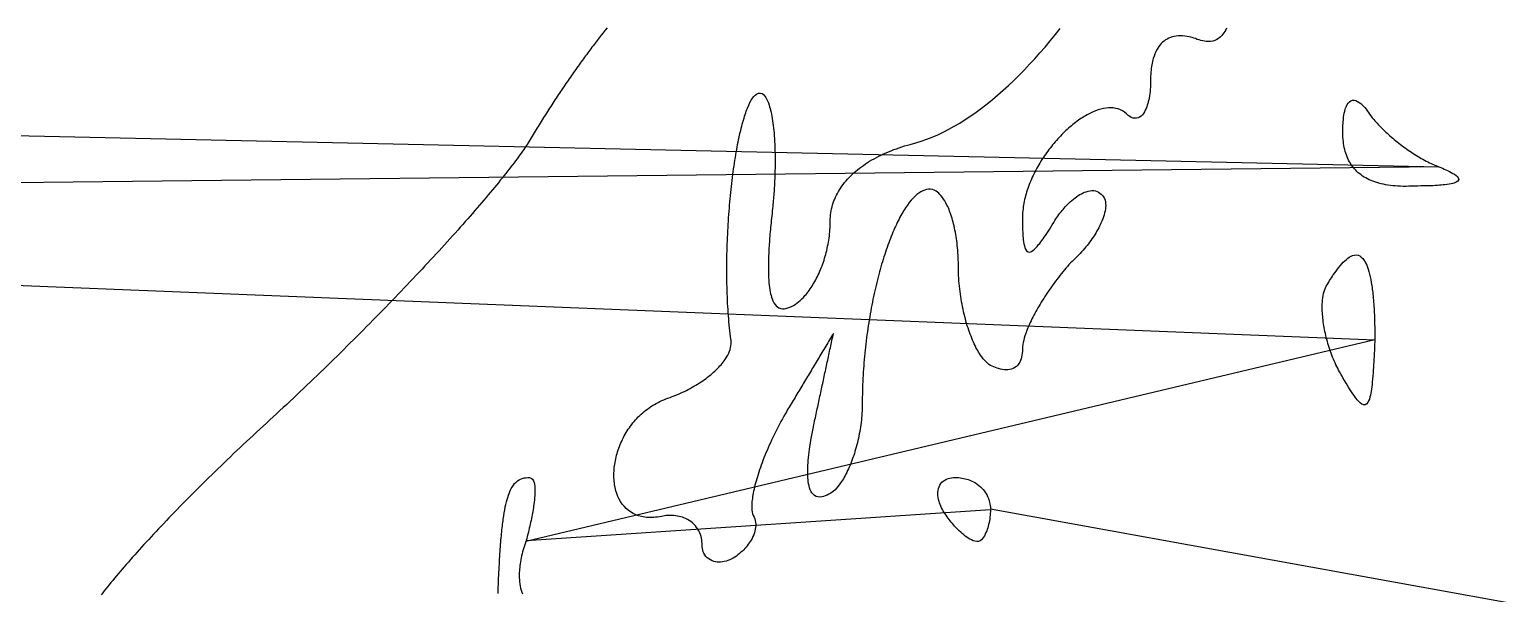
# Model space of a CAD drawing. Header units: metres. Extents: x 0 to 2740, y 0 to 1840.
# Drawn here: x 1770 to 2230.5, y 533.8 to 709.9 of the extents above; entities that cross this region are included whole.
import ezdxf

# ---------------------------------------------------------------- set-up
doc = ezdxf.new("R2010")
doc.units = ezdxf.units.M

msp = doc.modelspace()

# ---------------------------------------------------------------- linework, layer by layer
for points in [[(1950.313736, 710.352464), (1949.715072, 709.604928), (1949.107, 708.838), (1948.490048, 708.052352), (1948.178407, 707.652718), (1947.864744, 707.248656), (1947.549125, 706.84025), (1947.231616, 706.427584), (1946.912283, 706.010742), (1946.591192, 705.589808), (1946.268409, 705.164866), (1945.944, 704.736), (1945.618031, 704.303294), (1945.290568, 703.866832), (1944.961677, 703.426698), (1944.631424, 702.982976), (1944.299875, 702.53575), (1943.967096, 702.085104), (1943.633153, 701.631122), (1943.298112, 701.173888), (1942.962039, 700.713486), (1942.625, 700.25), (1942.287061, 699.783514), (1941.948288, 699.314112), (1941.608747, 698.841878), (1941.268504, 698.366896), (1940.927625, 697.88925), (1940.586176, 697.409024), (1940.244223, 696.926302), (1939.901832, 696.441168), (1939.559069, 695.953706), (1939.216, 695.464), (1938.872691, 694.972134), (1938.529208, 694.478192), (1938.185617, 693.982258), (1937.841984, 693.484416), (1937.498375, 692.98475), (1937.154856, 692.483344), (1936.811493, 691.980282), (1936.468352, 691.475648), (1936.125499, 690.969526), (1935.783, 690.462), (1935.440921, 689.953154), (1935.099328, 689.443072), (1934.758287, 688.931838), (1934.417864, 688.419536), (1934.078125, 687.90625), (1933.739136, 687.392064), (1933.400963, 686.877062), (1933.063672, 686.361328), (1932.727329, 685.844946), (1932.392, 685.328), (1932.057751, 684.810574), (1931.724648, 684.292752), (1931.392757, 683.774618), (1931.062144, 683.256256), (1930.732875, 682.73775), (1930.405016, 682.219184), (1930.078633, 681.700642), (1929.753792, 681.182208), (1929.430559, 680.663966), (1929.109, 680.146), (1928.789181, 679.628394), (1928.471168, 679.111232), (1928.155027, 678.594598), (1927.840824, 678.078576), (1927.528625, 677.56325), (1927.218496, 677.048704), (1926.910503, 676.535022), (1926.604712, 676.022288), (1926.301189, 675.510586), (1926, 675), (1925.691929, 674.512832), (1925.367832, 674.011456), (1925.027883, 673.496064), (1924.672256, 672.966848), (1924.301125, 672.424), (1923.914664, 671.867712), (1923.513047, 671.298176), (1923.096448, 670.715584), (1922.665041, 670.120128), (1922.219, 669.512), (1921.758499, 668.891392), (1921.283712, 668.258496), (1920.794813, 667.613504), (1920.291976, 666.956608), (1919.775375, 666.288), (1919.245184, 665.607872), (1918.701577, 664.916416), (1918.144728, 664.213824), (1917.574811, 663.500288), (1916.992, 662.776), (1916.396469, 662.041152), (1915.788392, 661.295936), (1915.167943, 660.540544), (1914.535296, 659.775168), (1913.890625, 659), (1913.234104, 658.215232), (1912.565907, 657.421056), (1911.886208, 656.617664), (1911.195181, 655.805248), (1910.493, 654.984), (1909.779839, 654.154112), (1909.055872, 653.315776), (1908.321273, 652.469184), (1907.576216, 651.614528), (1906.820875, 650.752), (1906.055424, 649.881792), (1905.280037, 649.004096), (1904.494888, 648.119104), (1903.700151, 647.227008), (1902.896, 646.328), (1902.082609, 645.422272), (1901.260152, 644.510016), (1900.428803, 643.591424), (1899.588736, 642.666688), (1898.740125, 641.736), (1897.883144, 640.799552), (1897.017967, 639.857536), (1896.144768, 638.910144), (1895.263721, 637.957568), (1894.375, 637), (1893.478779, 636.037632), (1892.575232, 635.070656), (1891.664533, 634.099264), (1890.746856, 633.123648), (1889.822375, 632.144), (1888.891264, 631.160512), (1887.953697, 630.173376), (1887.009848, 629.182784), (1886.059891, 628.188928), (1885.104, 627.192), (1884.142349, 626.192192), (1883.175112, 625.189696), (1882.202463, 624.184704), (1881.224576, 623.177408), (1880.241625, 622.168), (1879.253784, 621.156672), (1878.261227, 620.143616), (1877.264128, 619.129024), (1876.262661, 618.113088), (1875.257, 617.096), (1874.247319, 616.077952), (1873.233792, 615.059136), (1872.216593, 614.039744), (1871.195896, 613.019968), (1870.171875, 612), (1869.144704, 610.980032), (1868.114557, 609.960256), (1867.081608, 608.940864), (1866.046031, 607.922048), (1865.008, 606.904), (1863.967689, 605.886912), (1862.925272, 604.870976), (1861.880923, 603.856384), (1860.834816, 602.843328), (1859.787125, 601.832), (1858.738024, 600.822592), (1857.687687, 599.815296), (1856.636288, 598.810304), (1855.584001, 597.807808), (1854.531, 596.808), (1853.477459, 595.811072), (1852.423552, 594.817216), (1851.369453, 593.826624), (1850.315336, 592.839488), (1849.261375, 591.856), (1848.207744, 590.876352), (1847.154617, 589.900736), (1846.102168, 588.929344), (1845.050571, 587.962368), (1844, 587), (1842.952422, 586.040325), (1841.909776, 585.0814), (1840.872194, 584.123375), (1839.839808, 583.1664), (1838.81275, 582.210625), (1837.791152, 581.2562), (1836.775146, 580.303275), (1835.764864, 579.352), (1834.760438, 578.402525), (1833.762, 577.455), (1832.769682, 576.509575), (1831.783616, 575.5664), (1830.803934, 574.625625), (1829.830768, 573.6874), (1828.86425, 572.751875), (1827.904512, 571.8192), (1826.951686, 570.889525), (1826.005904, 569.963), (1825.067298, 569.039775), (1824.136, 568.12), (1823.212142, 567.203825), (1822.295856, 566.2914), (1821.387274, 565.382875), (1820.486528, 564.4784), (1819.59375, 563.578125), (1818.709072, 562.6822), (1817.832626, 561.790775), (1816.964544, 560.904), (1816.104958, 560.022025), (1815.254, 559.145), (1814.411802, 558.273075), (1813.578496, 557.4064), (1812.754214, 556.545125), (1811.939088, 555.6894), (1811.13325, 554.839375), (1810.336832, 553.9952), (1809.549966, 553.157025), (1808.772784, 552.325), (1808.005418, 551.499275), (1807.248, 550.68), (1806.500662, 549.867325), (1805.763536, 549.0614), (1805.036754, 548.262375), (1804.320448, 547.4704), (1803.61475, 546.685625), (1802.919792, 545.9082), (1802.235706, 545.138275), (1801.562624, 544.376), (1800.900678, 543.621525), (1800.25, 542.875), (1799.610722, 542.136575), (1798.982976, 541.4064), (1798.366894, 540.684625), (1797.762608, 539.9714), (1797.17025, 539.266875), (1796.589952, 538.5712), (1796.021846, 537.884525), (1795.466064, 537.207), (1794.922738, 536.538775), (1794.392, 535.88), (1793.873982, 535.230825), (1793.368816, 534.5914), (1792.876634, 533.961875), (1792.397568, 533.3424)], [(2143.745744, 710.316416), (2143.475136, 709.781504), (2143.191952, 709.284128), (2142.896, 708.824), (2142.587088, 708.400832), (2142.265024, 708.014336), (2141.756848, 707.502722), (2141.218, 707.072), (2140.647832, 706.721198), (2140.045696, 706.449344), (2139.410944, 706.255466), (2138.742928, 706.138592), (2138.041, 706.09775), (2137.304512, 706.131968), (2136.794, 706.196), (2136.267648, 706.292672), (2135.725264, 706.421696), (2135.166656, 706.582784), (2134.591632, 706.775648), (2134, 707), (2133.464808, 707.170416), (2132.939264, 707.321728), (2132.423416, 707.454032), (2131.917312, 707.567424), (2131.421, 707.662), (2130.694997, 707.768794), (2129.991296, 707.833792), (2129.310059, 707.857318), (2128.651448, 707.839696), (2128.015625, 707.78125), (2127.402752, 707.682304), (2126.812991, 707.543182), (2126.246504, 707.364208), (2125.703453, 707.145706), (2125.184, 706.888), (2124.688307, 706.591414), (2124.216536, 706.256272), (2123.768849, 705.882898), (2123.345408, 705.471616), (2122.946375, 705.02275), (2122.571912, 704.536624), (2122.222181, 704.013562), (2121.897344, 703.453888), (2121.597563, 702.857926), (2121.323, 702.226), (2121.073817, 701.558434), (2120.850176, 700.855552), (2120.715352, 700.367504), (2120.592, 699.864), (2120.480168, 699.345136), (2120.379904, 698.811008), (2120.291256, 698.261712), (2120.214272, 697.697344), (2120.149, 697.118), (2120.095488, 696.523776), (2120.053784, 695.914768), (2120.023936, 695.291072), (2120.005992, 694.652784), (2120, 694), (2119.996416, 693.464832), (2119.985728, 692.939456), (2119.968032, 692.424064), (2119.943424, 691.918848), (2119.893762, 691.180524), (2119.829088, 690.466176), (2119.749726, 689.776452), (2119.656, 689.112), (2119.548234, 688.473468), (2119.426752, 687.861504), (2119.291878, 687.276756), (2119.143936, 686.719872), (2118.98325, 686.1915), (2118.810144, 685.692288), (2118.624942, 685.222884), (2118.35975, 684.6445), (2118.074398, 684.121796), (2117.769654, 683.656308), (2117.446286, 683.249572), (2117.017056, 682.826112), (2116.561426, 682.499852), (2116.080896, 682.273792), (2115.576966, 682.150932), (2115.051136, 682.134272), (2114.504906, 682.226812), (2113.939776, 682.431552), (2113.475072, 682.678144), (2113, 683), (2112.442312, 683.560696), (2111.850496, 684.043968), (2111.226424, 684.451592), (2110.571968, 684.785344), (2109.889, 685.047), (2109.179392, 685.238336), (2108.445016, 685.361128), (2107.687744, 685.417152), (2106.909448, 685.408184), (2106.112, 685.336), (2105.297272, 685.202376), (2104.467136, 685.009088), (2103.623464, 684.757912), (2102.768128, 684.450624), (2101.903, 684.089), (2101.029952, 683.674816), (2100.150856, 683.209848), (2099.709625, 682.958875), (2099.267584, 682.695872), (2098.824967, 682.421061), (2098.382008, 682.134664), (2097.938941, 681.836903), (2097.496, 681.528), (2097.053419, 681.208177), (2096.611432, 680.877656), (2096.170273, 680.536659), (2095.730176, 680.185408), (2095.291375, 679.824125), (2094.854104, 679.453032), (2094.418597, 679.072351), (2093.985088, 678.682304), (2093.553811, 678.283113), (2093.125, 677.875), (2092.698889, 677.458187), (2092.275712, 677.032896), (2091.855703, 676.599349), (2091.439096, 676.157768), (2091.026125, 675.708375), (2090.617024, 675.251392), (2090.212027, 674.787041), (2089.811368, 674.315544), (2089.415281, 673.837123), (2089.024, 673.352), (2088.637759, 672.860397), (2088.256792, 672.362536), (2087.881333, 671.858639), (2087.511616, 671.348928), (2087.147875, 670.833625), (2086.790344, 670.312952), (2086.439257, 669.787131), (2086.094848, 669.256384), (2085.757351, 668.720933), (2085.427, 668.181), (2085.104029, 667.636807), (2084.788672, 667.088576), (2084.481163, 666.536529), (2084.181736, 665.980888), (2083.890625, 665.421875), (2083.608064, 664.859712), (2083.334287, 664.294621), (2083.069528, 663.726824), (2082.814021, 663.156543), (2082.568, 662.584), (2082.331699, 662.009417), (2082.105352, 661.433016), (2081.889193, 660.855019), (2081.683456, 660.275648), (2081.488375, 659.695125), (2081.304184, 659.113672), (2081.131117, 658.531511), (2080.969408, 657.948864), (2080.819291, 657.365953), (2080.681, 656.783), (2080.554769, 656.200227), (2080.440832, 655.617856), (2080.339423, 655.036109), (2080.250776, 654.455208), (2080.175125, 653.875375), (2080.112704, 653.296832), (2080.063747, 652.719801), (2080.028488, 652.144504), (2080.007161, 651.571163), (2080, 651), (2080.002432, 650.176792), (2080.009856, 649.387136), (2080.022464, 648.630984), (2080.040448, 647.908288), (2080.064, 647.219), (2080.093312, 646.563072), (2080.128576, 645.940456), (2080.169984, 645.351104), (2080.217728, 644.794968), (2080.272, 644.272), (2080.366068, 643.549633), (2080.475904, 642.901624), (2080.602156, 642.327811), (2080.745472, 641.828032), (2080.964224, 641.276544), (2081.284284, 640.771279), (2081.740692, 640.433977), (2082.280908, 640.388923), (2082.798848, 640.573688), (2083.259712, 640.866472), (2083.763584, 641.287704), (2084.170636, 641.687691), (2084.603392, 642.159552), (2085.0625, 642.703125), (2085.383532, 643.105267), (2085.716756, 643.539161), (2086.062364, 644.004759), (2086.420548, 644.502013), (2086.7915, 645.030875), (2087.175412, 645.591297), (2087.572476, 646.183231), (2087.982884, 646.806629), (2088.406828, 647.461443), (2088.8445, 648.147625), (2089.296092, 648.865127), (2089.761796, 649.613901), (2090.150594, 650.238796), (2090.455238, 650.709092), (2090.76425, 651.1695), (2091.077342, 651.619828), (2091.394226, 652.059884), (2091.714614, 652.489476), (2092.038218, 652.908412), (2092.36475, 653.3165), (2092.693922, 653.713548), (2093.025446, 654.099364), (2093.359034, 654.473756), (2093.862656, 655.013504), (2094.369302, 655.526468), (2094.878, 656.012), (2095.387778, 656.469452), (2095.897664, 656.898176), (2096.406686, 657.297524), (2096.913872, 657.666848), (2097.41825, 658.0055), (2097.918848, 658.312832), (2098.414694, 658.588196), (2098.904816, 658.830944), (2099.388242, 659.040428), (2099.864, 659.216), (2100.484736, 659.396224), (2101.087808, 659.513472), (2101.670912, 659.566208), (2102.231744, 659.552896), (2102.768, 659.472), (2103.277376, 659.321984), (2103.757568, 659.101312), (2104.206272, 658.808448), (2104.621184, 658.441856), (2105, 658), (2105.326528, 657.606976), (2105.586624, 657.150208), (2105.781056, 656.633152), (2105.910592, 656.059264), (2105.976, 655.432), (2105.983434, 654.928603), (2105.955552, 654.398584), (2105.892678, 653.843401), (2105.795136, 653.264512), (2105.66325, 652.663375), (2105.497344, 652.041448), (2105.297742, 651.400189), (2105.064768, 650.741056), (2104.798746, 650.065507), (2104.5, 649.375), (2104.282816, 648.907072), (2104.051328, 648.433576), (2103.805632, 647.954944), (2103.545824, 647.471608), (2103.272, 646.984), (2102.984256, 646.492552), (2102.682688, 645.997696), (2102.367392, 645.499864), (2102.038464, 644.999488), (2101.696, 644.497), (2101.340096, 643.992832), (2100.970848, 643.487416), (2100.588352, 642.981184), (2100.192704, 642.474568), (2099.784, 641.968), (2099.362336, 641.461912), (2098.927808, 640.956736), (2098.480512, 640.452904), (2098.020544, 639.950848), (2097.548, 639.451), (2097.062976, 638.953792), (2096.565568, 638.459656), (2096.055872, 637.969024), (2095.533984, 637.482328), (2095, 637), (2094.521248, 636.456472), (2094.045184, 635.906176), (2093.572096, 635.349544), (2093.102272, 634.787008), (2092.636, 634.219), (2092.173568, 633.645952), (2091.715264, 633.068296), (2091.261376, 632.486464), (2090.812192, 631.900888), (2090.368, 631.312), (2089.929088, 630.720232), (2089.495744, 630.126016), (2089.068256, 629.529784), (2088.646912, 628.931968), (2088.232, 628.333), (2087.823808, 627.733312), (2087.422624, 627.133336), (2087.028736, 626.533504), (2086.642432, 625.934248), (2086.264, 625.336), (2085.893728, 624.739192), (2085.531904, 624.144256), (2085.178816, 623.551624), (2084.834752, 622.961728), (2084.5, 622.375), (2084.174848, 621.791872), (2083.859584, 621.212776), (2083.554496, 620.638144), (2083.259872, 620.068408), (2082.976, 619.504), (2082.703168, 618.945352), (2082.441664, 618.392896), (2082.191776, 617.847064), (2081.953792, 617.308288), (2081.728, 616.777), (2081.514688, 616.253632), (2081.314144, 615.738616), (2081.126656, 615.232384), (2080.952512, 614.735368), (2080.792, 614.248), (2080.577422, 613.535983), (2080.395136, 612.848104), (2080.246114, 612.185821), (2080.131328, 611.550592), (2080.05175, 610.943875), (2080.008352, 610.367128), (2079.998802, 609.821201), (2079.980928, 609.299264), (2079.941886, 608.799143), (2079.857462, 608.166531), (2079.73675, 607.573375), (2079.580518, 607.020059), (2079.389534, 606.506967), (2079.164566, 606.034483), (2078.906382, 605.602991), (2078.538112, 605.121856), (2078.120642, 604.706121), (2077.655472, 604.356536), (2077.144102, 604.073851), (2076.588032, 603.858816), (2075.988762, 603.712181), (2075.47925, 603.644625), (2074.943818, 603.621709), (2074.383234, 603.643817), (2073.798266, 603.711333), (2073.189682, 603.824641), (2072.55825, 603.984125), (2072.070144, 604.134272), (2071.569942, 604.310771), (2071.057968, 604.513784), (2070.534546, 604.743473), (2070, 605), (2069.550135, 605.299403), (2069.10108, 605.656424), (2068.653645, 606.069281), (2068.20864, 606.536192), (2067.766875, 607.055375), (2067.32916, 607.625048), (2066.896305, 608.243429), (2066.610835, 608.681863), (2066.328125, 609.140625), (2066.048415, 609.619187), (2065.771945, 610.117021), (2065.498955, 610.633599), (2065.229685, 611.168393), (2064.964375, 611.720875), (2064.703265, 612.290517), (2064.446595, 612.876791), (2064.194605, 613.479169), (2063.947535, 614.097123), (2063.705625, 614.730125), (2063.469115, 615.377647), (2063.238245, 616.039161), (2063.013255, 616.714139), (2062.794385, 617.402053), (2062.581875, 618.102375), (2062.375965, 618.814577), (2062.176895, 619.538131), (2061.984905, 620.272509), (2061.800235, 621.017183), (2061.623125, 621.771625), (2061.453815, 622.535307), (2061.292545, 623.307701), (2061.139555, 624.088279), (2060.995085, 624.876513), (2060.859375, 625.671875), (2060.732665, 626.473837), (2060.615195, 627.281871), (2060.507205, 628.095449), (2060.408935, 628.914043), (2060.320625, 629.737125), (2060.242515, 630.564167), (2060.174845, 631.394641), (2060.117855, 632.228019), (2060.071785, 633.063773), (2060.036875, 633.901375), (2060.013365, 634.740297), (2060.001495, 635.580011), (2059.998803, 636.389391), (2059.989281, 637.164357), (2059.970375, 637.933875), (2059.942229, 638.697513), (2059.904987, 639.454839), (2059.858793, 640.205421), (2059.803791, 640.948827), (2059.740125, 641.684625), (2059.667939, 642.412383), (2059.587377, 643.131669), (2059.498583, 643.842051), (2059.401701, 644.543097), (2059.296875, 645.234375), (2059.184249, 645.915453), (2059.063967, 646.585899), (2058.936173, 647.245281), (2058.801011, 647.893167), (2058.658625, 648.529125), (2058.509159, 649.152723), (2058.352757, 649.763529), (2058.189563, 650.361111), (2058.019721, 650.945037), (2057.843375, 651.514875), (2057.660669, 652.070193), (2057.471747, 652.610559), (2057.276753, 653.135541), (2057.075831, 653.644707), (2056.869125, 654.137625), (2056.656779, 654.613863), (2056.438937, 655.072989), (2056.102184, 655.728648), (2055.753875, 656.343375), (2055.394496, 656.915712), (2055.024533, 657.444201), (2054.644472, 657.927384), (2054.254799, 658.363803), (2053.856, 658.752), (2053.448561, 659.090517), (2053.032968, 659.377896), (2052.467, 659.679), (2051.888552, 659.883144), (2051.298776, 659.986872), (2050.699712, 659.989835), (2050.097624, 659.909145), (2049.494, 659.749375), (2048.889416, 659.512205), (2048.284448, 659.199315), (2047.679672, 658.812385), (2047.075664, 658.353095), (2046.473, 657.823125), (2045.872256, 657.224155), (2045.274008, 656.557865), (2044.678832, 655.825935), (2044.087304, 655.030045), (2043.793088, 654.60864), (2043.5, 654.171875), (2043.208112, 653.71996), (2042.917496, 653.253105), (2042.628224, 652.77152), (2042.340368, 652.275415), (2042.054, 651.765), (2041.769192, 651.240485), (2041.486016, 650.70208), (2041.204544, 650.149995), (2040.924848, 649.58444), (2040.647, 649.005625), (2040.371072, 648.41376), (2040.097136, 647.809055), (2039.825264, 647.19172), (2039.555528, 646.561965), (2039.288, 645.92), (2039.022752, 645.266035), (2038.759856, 644.60028), (2038.499384, 643.922945), (2038.241408, 643.23424), (2037.986, 642.534375), (2037.733232, 641.82356), (2037.483176, 641.102005), (2037.235904, 640.36992), (2036.991488, 639.627515), (2036.75, 638.875), (2036.511512, 638.112585), (2036.276096, 637.34048), (2036.043824, 636.558895), (2035.814768, 635.76804), (2035.589, 634.968125), (2035.366592, 634.15936), (2035.147616, 633.341955), (2034.932144, 632.51612), (2034.720248, 631.682065), (2034.512, 630.84), (2034.307472, 629.990135), (2034.106736, 629.13268), (2033.909864, 628.267845), (2033.716928, 627.39584), (2033.528, 626.516875), (2033.343152, 625.63116), (2033.162456, 624.738905), (2032.985984, 623.84032), (2032.813808, 622.935615), (2032.646, 622.025), (2032.482632, 621.108685), (2032.323776, 620.18688), (2032.169504, 619.259795), (2032.019888, 618.32764), (2031.875, 617.390625), (2031.734912, 616.44896), (2031.599696, 615.502855), (2031.469424, 614.55252), (2031.344168, 613.598165), (2031.224, 612.64), (2031.108992, 611.678235), (2030.999216, 610.71308), (2030.894744, 609.744745), (2030.795648, 608.77344), (2030.702, 607.799375), (2030.613872, 606.82276), (2030.531336, 605.843805), (2030.454464, 604.86272), (2030.383328, 603.879715), (2030.318, 602.895), (2030.258552, 601.908785), (2030.205056, 600.92128), (2030.157584, 599.932695), (2030.116208, 598.94324), (2030.081, 597.953125), (2030.052032, 596.96256), (2030.029376, 595.971755), (2030.013104, 594.98092), (2030.003288, 593.990265), (2030, 593), (2029.99404, 592.278888), (2029.97632, 591.555904), (2029.94708, 590.831576), (2029.90656, 590.106432), (2029.855, 589.381), (2029.79264, 588.655808), (2029.71972, 587.931384), (2029.63648, 587.208256), (2029.54316, 586.486952), (2029.44, 585.768), (2029.32724, 585.051928), (2029.20512, 584.339264), (2029.07388, 583.630536), (2028.93376, 582.926272), (2028.785, 582.227), (2028.62784, 581.533248), (2028.46252, 580.845544), (2028.28928, 580.164416), (2028.10836, 579.490392), (2027.92, 578.824), (2027.72444, 578.165768), (2027.52192, 577.516224), (2027.31268, 576.875896), (2027.09696, 576.245312), (2026.875, 575.625), (2026.64704, 575.015488), (2026.41332, 574.417304), (2026.17408, 573.830976), (2025.92956, 573.257032), (2025.68, 572.696), (2025.42564, 572.148408), (2025.16672, 571.614784), (2024.90348, 571.095656), (2024.63616, 570.591552), (2024.365, 570.103), (2024.09024, 569.630528), (2023.81212, 569.174664), (2023.53088, 568.735936), (2023.24676, 568.314872), (2022.815705, 567.717551), (2022.37952, 567.162944), (2021.939015, 566.652833), (2021.495, 566.189), (2021.048285, 565.773227), (2020.59968, 565.407296), (2020.149995, 565.092989), (2019.586008, 564.773208), (2018.987625, 564.482625), (2018.416512, 564.251712), (2017.872831, 564.080631), (2017.356744, 563.969544), (2016.711832, 563.915032), (2016.116648, 563.967848), (2015.571576, 564.128376), (2015.077, 564.397), (2014.633304, 564.774104), (2014.240872, 565.260072), (2013.980421, 565.696221), (2013.749184, 566.193984), (2013.547323, 566.753523), (2013.375, 567.375), (2013.232377, 568.058577), (2013.119616, 568.804416), (2013.061112, 569.336312), (2013.016, 569.896), (2012.984328, 570.483528), (2012.966144, 571.098944), (2012.961496, 571.742296), (2012.970432, 572.413632), (2012.993, 573.113), (2013.029248, 573.840448), (2013.079224, 574.596024), (2013.142976, 575.379776), (2013.220552, 576.191752), (2013.312, 577.032), (2013.417368, 577.900568), (2013.536704, 578.797504), (2013.670056, 579.722856), (2013.817472, 580.676672), (2013.979, 581.659), (2014.065071, 582.160871), (2014.154688, 582.669888), (2014.247857, 583.186057), (2014.344584, 583.709384), (2014.444875, 584.239875), (2014.548736, 584.777536), (2014.656173, 585.322373), (2014.767192, 585.874392), (2014.881799, 586.433599), (2015, 587), (2015.12, 587.56), (2015.24, 588.12), (2015.36, 588.68), (2015.48, 589.24), (2015.6, 589.8), (2015.72, 590.36), (2015.84, 590.92), (2015.96, 591.48), (2016.08, 592.04), (2016.2, 592.6), (2016.32, 593.16), (2016.44, 593.72), (2016.56, 594.28), (2016.68, 594.84), (2016.8, 595.4), (2016.92, 595.96), (2017.04, 596.52), (2017.16, 597.08), (2017.28, 597.64), (2017.4, 598.2), (2017.52, 598.76), (2017.64, 599.32), (2017.76, 599.88), (2017.88, 600.44), (2018, 601), (2018.12, 601.56), (2018.24, 602.12), (2018.36, 602.68), (2018.48, 603.24), (2018.6, 603.8), (2018.72, 604.36), (2018.84, 604.92), (2018.96, 605.48), (2019.08, 606.04), (2019.2, 606.6), (2019.32, 607.16), (2019.44, 607.72), (2019.56, 608.28), (2019.68, 608.84), (2019.8, 609.4), (2019.92, 609.96), (2020.04, 610.52), (2020.16, 611.08), (2020.28, 611.64), (2020.4, 612.2), (2020.52, 612.76), (2020.64, 613.32), (2020.76, 613.88), (2020.88, 614.44), (2021, 615), (2020.7, 614.5), (2020.4, 614), (2020.1, 613.5), (2019.8, 613), (2019.5, 612.5), (2019.2, 612), (2018.9, 611.5), (2018.6, 611), (2018.3, 610.5), (2018, 610), (2017.7, 609.5), (2017.4, 609), (2017.1, 608.5), (2016.8, 608), (2016.5, 607.5), (2016.2, 607), (2015.9, 606.5), (2015.6, 606), (2015.3, 605.5), (2015, 605), (2014.7, 604.5), (2014.4, 604), (2014.1, 603.5), (2013.8, 603), (2013.5, 602.5), (2013.2, 602), (2012.9, 601.5), (2012.6, 601), (2012.3, 600.5), (2012, 600), (2011.7, 599.5), (2011.4, 599), (2011.1, 598.5), (2010.8, 598), (2010.5, 597.5), (2010.2, 597), (2009.9, 596.5), (2009.6, 596), (2009.3, 595.5), (2009, 595), (2008.7, 594.5), (2008.4, 594), (2008.1, 593.5), (2007.8, 593), (2007.5, 592.5), (2007.2, 592), (2006.9, 591.5), (2006.6, 591), (2006.3, 590.5), (2006, 590), (2005.524816, 589.16008), (2005.059328, 588.32064), (2004.603632, 587.48216), (2004.157824, 586.64512), (2003.722, 585.81), (2003.296256, 584.97728), (2002.880688, 584.14744), (2002.475392, 583.32096), (2002.080464, 582.49832), (2001.696, 581.68), (2001.322096, 580.86648), (2000.958848, 580.05824), (2000.606352, 579.25576), (2000.264704, 578.45952), (1999.934, 577.67), (1999.614336, 576.88768), (1999.305808, 576.11304), (1999.008512, 575.34656), (1998.722544, 574.58872), (1998.448, 573.84), (1998.184976, 573.10088), (1997.933568, 572.37184), (1997.693872, 571.65336), (1997.465984, 570.94592), (1997.25, 570.25), (1997.046016, 569.56608), (1996.854128, 568.89464), (1996.674432, 568.23616), (1996.507024, 567.59112), (1996.352, 566.96), (1996.209456, 566.34328), (1996.079488, 565.74144), (1995.962192, 565.15496), (1995.857664, 564.58432), (1995.766, 564.03), (1995.687296, 563.49248), (1995.621648, 562.97224), (1995.569152, 562.46976), (1995.515278, 561.75039), (1995.491536, 561.07368), (1995.49825, 560.44125), (1995.535744, 559.85472), (1995.604342, 559.31571), (1995.74475, 558.67375), (1995.941798, 558.12299), (1996.2208, 557.62592), (1996.4428, 557.120745), (1996.6048, 556.57732), (1996.7068, 555.999395), (1996.7488, 555.39072), (1996.7392, 554.88416), (1996.6912, 554.36224), (1996.6048, 553.82688), (1996.48, 553.28), (1996.3168, 552.72352), (1996.1152, 552.15936), (1995.8752, 551.58944), (1995.5968, 551.01568), (1995.28, 550.44), (1995.0172, 550.008135), (1994.7328, 549.57708), (1994.4268, 549.147645), (1994.0992, 548.72064), (1993.75, 548.296875), (1993.3792, 547.87716), (1992.9868, 547.462305), (1992.5728, 547.05312), (1992.1372, 546.650415), (1991.68, 546.255), (1991.2012, 545.867685), (1990.7008, 545.48928), (1990.1788, 545.120595), (1989.70004, 544.825984), (1989.250625, 544.58725), (1988.653645, 544.310042), (1988.060985, 544.079106), (1987.474565, 543.893674), (1986.896305, 543.752978), (1986.328125, 543.65625), (1985.771945, 543.602722), (1985.229685, 543.591626), (1984.703265, 543.622194), (1984.194605, 543.693658), (1983.705625, 543.80525), (1983.125, 544), (1982.581875, 544.25475), (1982.08, 544.568), (1981.623125, 544.93825), (1981.215, 545.364), (1980.859375, 545.84375), (1980.56, 546.376), (1980.36352, 546.838592), (1980.20736, 547.333056), (1980.09344, 547.858624), (1980.02368, 548.414528), (1980, 549), (1979.986581, 549.534519), (1979.946648, 550.057752), (1979.880687, 550.569213), (1979.789184, 551.068416), (1979.672625, 551.554875), (1979.479077, 552.182823), (1979.243001, 552.786099), (1978.965549, 553.363551), (1978.647873, 553.914027), (1978.291125, 554.436375), (1977.896457, 554.929443), (1977.465021, 555.392079), (1976.997969, 555.823131), (1976.496453, 556.221447), (1975.961625, 556.585875), (1975.394637, 556.915263), (1974.796641, 557.208459), (1974.328488, 557.403912), (1973.844027, 557.577873), (1973.343744, 557.729856), (1972.828125, 557.859375), (1972.297656, 557.965944), (1971.752823, 558.049077), (1971.194112, 558.108288), (1970.622009, 558.143091), (1970.037, 558.153), (1969.439571, 558.137529), (1968.830208, 558.096192), (1968.209397, 558.028503), (1967.347196, 557.861932), (1966.708768, 557.747456), (1966.084692, 557.656164), (1965.474944, 557.587648), (1964.8795, 557.5415), (1964.298336, 557.517312), (1963.731428, 557.514676), (1963.178752, 557.533184), (1962.640284, 557.572428), (1962.116, 557.632), (1961.605876, 557.711492), (1961.109888, 557.810496), (1960.160224, 558.065408), (1959.266816, 558.393472), (1958.429472, 558.791424), (1957.648, 559.256), (1956.922208, 559.783936), (1956.251904, 560.371968), (1955.636896, 561.016832), (1955.076992, 561.715264), (1954.572, 562.464), (1954.121728, 563.259776), (1953.725984, 564.099328), (1953.384576, 564.979392), (1953.097312, 565.896704), (1952.864, 566.848), (1952.684448, 567.830016), (1952.614772, 568.331524), (1952.558464, 568.839488), (1952.5155, 569.3535), (1952.485856, 569.873152), (1952.469508, 570.398036), (1952.466432, 570.927744), (1952.476604, 571.461868), (1952.5, 572), (1952.536596, 572.541732), (1952.586368, 573.086656), (1952.649292, 573.634364), (1952.725344, 574.184448), (1952.8145, 574.7365), (1952.916736, 575.290112), (1953.032028, 575.844876), (1953.160352, 576.400384), (1953.301684, 576.956228), (1953.456, 577.512), (1953.623276, 578.067292), (1953.803488, 578.621696), (1953.996612, 579.174804), (1954.202624, 579.726208), (1954.4215, 580.2755), (1954.653216, 580.822272), (1954.897748, 581.366116), (1955.155072, 581.906624), (1955.425164, 582.443388), (1955.708, 582.976), (1956.003556, 583.504052), (1956.311808, 584.027136), (1956.632732, 584.544844), (1956.966304, 585.056768), (1957.3125, 585.5625), (1957.671296, 586.061632), (1958.042668, 586.553756), (1958.426592, 587.038464), (1958.823044, 587.515348), (1959.232, 587.984), (1959.653436, 588.444012), (1960.087328, 588.894976), (1960.533652, 589.336484), (1960.992384, 589.768128), (1961.4635, 590.1895), (1961.946976, 590.600192), (1962.442788, 590.999796), (1962.950912, 591.387904), (1963.471324, 591.764108), (1964.004, 592.128), (1964.548916, 592.479172), (1965.106048, 592.817216), (1965.675372, 593.141724), (1966.256864, 593.452288), (1966.8505, 593.7485), (1967.456256, 594.029952), (1968.074108, 594.296236), (1968.704032, 594.546944), (1969.346004, 594.781668), (1970, 595), (1970.657536, 595.244752), (1971.309888, 595.498816), (1971.956672, 595.761904), (1972.597504, 596.033728), (1973.232, 596.314), (1973.859776, 596.602432), (1974.480448, 596.898736), (1975.093632, 597.202624), (1975.698944, 597.513808), (1976.296, 597.832), (1976.884416, 598.156912), (1977.463808, 598.488256), (1978.033792, 598.825744), (1978.593984, 599.169088), (1979.144, 599.518), (1979.683456, 599.872192), (1980.211968, 600.231376), (1980.729152, 600.595264), (1981.234624, 600.963568), (1981.728, 601.336), (1982.208896, 601.712272), (1982.676928, 602.092096), (1983.131712, 602.475184), (1983.572864, 602.861248), (1984, 603.25), (1984.412736, 603.641152), (1984.810688, 604.034416), (1985.193472, 604.429504), (1985.560704, 604.826128), (1985.912, 605.224), (1986.246976, 605.622832), (1986.565248, 606.022336), (1986.866432, 606.422224), (1987.285328, 607.022146), (1987.663616, 607.621312), (1988, 608.21875), (1988.293184, 608.813488), (1988.541872, 609.404554), (1988.744768, 609.990976), (1988.900576, 610.571782), (1989.008, 611.146), (1989.065744, 611.712658), (1989.072512, 612.270784), (1989.027008, 612.819406), (1988.882991, 613.905036), (1988.771928, 614.819888), (1988.666757, 615.744172), (1988.567424, 616.677504), (1988.473875, 617.6195), (1988.386056, 618.569776), (1988.303913, 619.527948), (1988.227392, 620.493632), (1988.156439, 621.466444), (1988.091, 622.446), (1988.031021, 623.431916), (1987.976448, 624.423808), (1987.927227, 625.421292), (1987.883304, 626.423984), (1987.844625, 627.4315), (1987.811136, 628.443456), (1987.782783, 629.459468), (1987.759512, 630.479152), (1987.741269, 631.502124), (1987.728, 632.528), (1987.719651, 633.556396), (1987.716168, 634.586928), (1987.717497, 635.619212), (1987.723584, 636.652864), (1987.734375, 637.6875), (1987.749816, 638.722736), (1987.769853, 639.758188), (1987.794432, 640.793472), (1987.823499, 641.828204), (1987.857, 642.862), (1987.894881, 643.894476), (1987.937088, 644.925248), (1987.983567, 645.953932), (1988.034264, 646.980144), (1988.089125, 648.0035), (1988.148096, 649.023616), (1988.211123, 650.040108), (1988.278152, 651.052592), (1988.349129, 652.060684), (1988.424, 653.064), (1988.502711, 654.062156), (1988.585208, 655.054768), (1988.671437, 656.041452), (1988.761344, 657.021824), (1988.854875, 657.9955), (1988.951976, 658.962096), (1989.052593, 659.921228), (1989.156672, 660.872512), (1989.264159, 661.815564), (1989.375, 662.75), (1989.489141, 663.675436), (1989.606528, 664.591488), (1989.727107, 665.497772), (1989.850824, 666.393904), (1989.977625, 667.2795), (1990.107456, 668.154176), (1990.240263, 669.017548), (1990.375992, 669.869232), (1990.514589, 670.708844), (1990.656, 671.536), (1990.800171, 672.350316), (1990.947048, 673.151408), (1991.096577, 673.938892), (1991.248704, 674.712384), (1991.403375, 675.4715), (1991.560536, 676.215856), (1991.720133, 676.945068), (1991.882112, 677.658752), (1992.046419, 678.356524), (1992.213, 679.038), (1992.381801, 679.702796), (1992.552768, 680.350528), (1992.725847, 680.980812), (1992.900984, 681.593264), (1993.078125, 682.1875), (1993.257216, 682.763136), (1993.438203, 683.319788), (1993.621032, 683.857072), (1993.805649, 684.374604), (1993.992, 684.872), (1994.180031, 685.348876), (1994.560917, 686.239532), (1994.947875, 687.0435), (1995.340473, 687.757708), (1995.738279, 688.379084), (1996.140861, 688.904556), (1996.547787, 689.331052), (1996.958625, 689.6555), (1997.581272, 689.944112), (1998.119398, 689.995212), (1998.697968, 689.829792), (1999.138, 689.532), (1999.556912, 689.092128), (1999.856774, 688.671756), (2000.144, 688.176), (2000.418266, 687.606804), (2000.679248, 686.966112), (2000.926622, 686.255868), (2001.083818, 685.744692), (2001.234726, 685.204044), (2001.37925, 684.6345), (2001.517294, 684.036636), (2001.648762, 683.411028), (2001.773558, 682.758252), (2001.891586, 682.078884), (2002.00275, 681.3735), (2002.106954, 680.642676), (2002.204102, 679.886988), (2002.294098, 679.107012), (2002.376846, 678.303324), (2002.45225, 677.4765), (2002.520214, 676.627116), (2002.580642, 675.755748), (2002.633438, 674.862972), (2002.678506, 673.949364), (2002.71575, 673.0155), (2002.745074, 672.061956), (2002.766382, 671.089308), (2002.779578, 670.098132), (2002.783104, 669.595776), (2002.784566, 669.089004), (2002.783952, 668.577888), (2002.78125, 668.0625), (2002.776448, 667.542912), (2002.769534, 667.019196), (2002.760496, 666.491424), (2002.749322, 665.959668), (2002.736, 665.424), (2002.720518, 664.884492), (2002.702864, 664.341216), (2002.683026, 663.794244), (2002.660992, 663.243648), (2002.63675, 662.6895), (2002.610288, 662.131872), (2002.581594, 661.570836), (2002.550656, 661.006464), (2002.517462, 660.438828), (2002.482, 659.868), (2002.444258, 659.294052), (2002.404224, 658.717056), (2002.361886, 658.137084), (2002.317232, 657.554208), (2002.27025, 656.9685), (2002.220928, 656.380032), (2002.169254, 655.788876), (2002.115216, 655.195104), (2002.058802, 654.598788), (2002, 654), (2001.911501, 653.225097), (2001.826008, 652.460376), (2001.743527, 651.705819), (2001.664064, 650.961408), (2001.587625, 650.227125), (2001.514216, 649.502952), (2001.443843, 648.788871), (2001.376512, 648.084864), (2001.312229, 647.390913), (2001.251, 646.707), (2001.192831, 646.033107), (2001.137728, 645.369216), (2001.085697, 644.715309), (2001.036744, 644.071368), (2000.990875, 643.437375), (2000.948096, 642.813312), (2000.908413, 642.199161), (2000.871832, 641.594904), (2000.838359, 641.000523), (2000.808, 640.416), (2000.780761, 639.841317), (2000.756648, 639.276456), (2000.735667, 638.721399), (2000.717824, 638.176128), (2000.703125, 637.640625), (2000.691576, 637.114872), (2000.683183, 636.598851), (2000.677952, 636.092544), (2000.677, 635.109), (2000.688768, 634.164096), (2000.713304, 633.257688), (2000.750656, 632.389632), (2000.800872, 631.559784), (2000.864, 630.768), (2000.940088, 630.014136), (2001.029184, 629.298048), (2001.131336, 628.619592), (2001.246592, 627.978624), (2001.375, 627.375), (2001.516608, 626.808576), (2001.671464, 626.279208), (2001.839616, 625.786752), (2002.116879, 625.116963), (2002.424328, 624.529416), (2002.762125, 624.023625), (2003.130432, 623.599104), (2003.529411, 623.255367), (2003.959224, 622.991928), (2004.580552, 622.764744), (2005.082941, 622.686777), (2005.616704, 622.687488), (2006.182003, 622.766391), (2006.779, 622.923), (2007.407857, 623.156829), (2008.068736, 623.467392), (2008.527192, 623.716824), (2009, 624), (2009.537192, 624.378711), (2010.068336, 624.794088), (2010.592784, 625.244997), (2011.109888, 625.730304), (2011.619, 626.248875), (2012.119472, 626.799576), (2012.448, 627.184), (2012.772208, 627.581864), (2013.091904, 627.992832), (2013.406896, 628.416568), (2013.716992, 628.852736), (2014.022, 629.301), (2014.321728, 629.761024), (2014.615984, 630.232472), (2014.904576, 630.715008), (2015.187312, 631.208296), (2015.464, 631.712), (2015.734448, 632.225784), (2015.998464, 632.749312), (2016.255856, 633.282248), (2016.506432, 633.824256), (2016.75, 634.375), (2016.986368, 634.934144), (2017.215344, 635.501352), (2017.436736, 636.076288), (2017.650352, 636.658616), (2017.856, 637.248), (2018.053488, 637.844104), (2018.242624, 638.446592), (2018.423216, 639.055128), (2018.595072, 639.669376), (2018.758, 640.289), (2018.911808, 640.913664), (2019.056304, 641.543032), (2019.191296, 642.176768), (2019.316592, 642.814536), (2019.432, 643.456), (2019.537328, 644.100824), (2019.632384, 644.748672), (2019.716976, 645.399208), (2019.790912, 646.052096), (2019.854, 646.707), (2019.906048, 647.363584), (2019.946864, 648.021512), (2019.976256, 648.680448), (2019.994032, 649.340056), (2020, 650), (2020.01196, 650.657576), (2020.04768, 651.310208), (2020.10692, 651.957752), (2020.18944, 652.600064), (2020.295, 653.237), (2020.42336, 653.868416), (2020.57428, 654.494168), (2020.74752, 655.114112), (2020.94284, 655.728104), (2021.16, 656.336), (2021.39876, 656.937656), (2021.65888, 657.532928), (2021.94012, 658.121672), (2022.24224, 658.703744), (2022.565, 659.279), (2022.90816, 659.847296), (2023.27148, 660.408488), (2023.65472, 660.962432), (2024.05764, 661.508984), (2024.48, 662.048), (2024.92156, 662.579336), (2025.38208, 663.102848), (2025.86132, 663.618392), (2026.35904, 664.125824), (2026.875, 664.625), (2027.40896, 665.115776), (2027.96068, 665.598008), (2028.52992, 666.071552), (2029.11644, 666.536264), (2029.72, 666.992), (2030.34036, 667.438616), (2030.97728, 667.875968), (2031.63052, 668.303912), (2032.29984, 668.722304), (2032.985, 669.131), (2033.68576, 669.529856), (2034.40188, 669.918728), (2035.13312, 670.297472), (2035.87924, 670.665944), (2036.64, 671.024), (2037.41516, 671.371496), (2038.20448, 671.708288), (2039.00772, 672.034232), (2039.82464, 672.349184), (2040.655, 672.653), (2041.49856, 672.945536), (2042.35508, 673.226648), (2043.22432, 673.496192), (2044.10604, 673.754024), (2045, 674), (2046.711395, 674.457561), (2048.42516, 674.989288), (2050.140665, 675.593747), (2051.85728, 676.269504), (2053.574375, 677.015125), (2055.29132, 677.829176), (2057.007485, 678.710223), (2058.72224, 679.656832), (2060.434955, 680.667569), (2062.145, 681.741), (2063.851745, 682.875691), (2065.55456, 684.070208), (2067.252815, 685.323117), (2068.94588, 686.632984), (2070.633125, 687.998375), (2072.31392, 689.417856), (2073.987635, 690.889993), (2075.65364, 692.413352), (2077.311305, 693.986499), (2078.96, 695.608), (2080.599095, 697.276421), (2082.22796, 698.990328), (2083.845965, 700.748287), (2085.45248, 702.548864), (2087.046875, 704.390625), (2088.62852, 706.272136), (2090.196785, 708.191963), (2091.75104, 710.148672)], [(710, 700), (2210, 667), (2210.585592, 666.7624), (2211.142336, 666.5296), (2211.670184, 666.3016), (2212.169088, 666.0784), (2212.639, 665.86), (2213.289403, 665.5414), (2213.874304, 665.2336), (2214.393541, 664.9366), (2214.846952, 664.6504), (2215.348824, 664.2856), (2215.733, 663.94), (2216.047125, 663.535), (2216.175512, 663.0184), (2215.938751, 662.5606), (2215.443625, 662.215), (2214.963021, 662.0086), (2214.361553, 661.8214), (2213.830904, 661.6936), (2213.231891, 661.5766), (2212.564352, 661.4704), (2211.828125, 661.375), (2211.299067, 661.3174), (2210.739361, 661.2646), (2210.148959, 661.2166), (2209.527813, 661.1734), (2208.875875, 661.135), (2208.193097, 661.1014), (2207.479431, 661.0726), (2206.734829, 661.0486), (2205.959243, 661.0294), (2205.152625, 661.015), (2204.314927, 661.0054), (2203.446101, 661.0006), (2202.522698, 660.972099), (2201.584246, 660.928873), (2200.66725, 660.902375), (2199.771614, 660.892557), (2198.897242, 660.899371), (2198.044038, 660.922769), (2197.211906, 660.962703), (2196.40075, 661.019125), (2195.610474, 661.091987), (2194.840982, 661.181241), (2194.092178, 661.286839), (2193.363966, 661.408733), (2192.65625, 661.546875), (2191.968934, 661.701217), (2191.301922, 661.871711), (2190.655118, 662.058309), (2190.028426, 662.260963), (2189.42175, 662.479625), (2188.834994, 662.714247), (2188.268062, 662.964781), (2187.720858, 663.231179), (2187.193286, 663.513393), (2186.68525, 663.811375), (2186.196654, 664.125077), (2185.727402, 664.454451), (2185.277398, 664.799449), (2184.846546, 665.160023), (2184.43475, 665.536125), (2184.041914, 665.927707), (2183.667942, 666.334721), (2183.312738, 666.757119), (2182.976206, 667.194853), (2182.65825, 667.647875), (2182.358774, 668.116137), (2182.077682, 668.599591), (2181.814878, 669.098189), (2181.570266, 669.611883), (2181.34375, 670.140625), (2181.135234, 670.684367), (2180.944622, 671.243061), (2180.771818, 671.816659), (2180.616726, 672.405113), (2180.47925, 673.008375), (2180.359294, 673.626397), (2180.256762, 674.259131), (2180.171558, 674.906529), (2180.103586, 675.568543), (2180.05275, 676.245125), (2180.018954, 676.936227), (2180.002102, 677.641801), (2180.000899, 678.297897), (2180.008073, 678.881019), (2180.022375, 679.447125), (2180.043757, 679.996071), (2180.072171, 680.527713), (2180.107569, 681.041907), (2180.173656, 681.780168), (2180.255187, 682.478361), (2180.352, 683.136), (2180.463933, 683.752599), (2180.590824, 684.327672), (2180.732511, 684.860733), (2180.888832, 685.351296), (2181.119744, 685.938432), (2181.376, 686.448), (2181.657216, 686.878848), (2182.043251, 687.304953), (2182.466936, 687.604008), (2183.024, 687.792), (2183.527875, 687.803625), (2184.067, 687.681), (2184.640625, 687.421875), (2185.123861, 687.114783), (2185.628313, 686.717739), (2186.020344, 686.360232), (2186.423931, 685.950993), (2186.838912, 685.489536), (2187.265125, 684.975375), (2187.702408, 684.408024), (2188, 684), (2188.375984, 683.454789), (2188.783072, 682.899912), (2189.219968, 682.336503), (2189.685376, 681.765696), (2190.010848, 681.381608), (2190.348032, 680.995072), (2190.696544, 680.606424), (2191.056, 680.216), (2191.426016, 679.824136), (2191.806208, 679.431168), (2192.196192, 679.037432), (2192.595584, 678.643264), (2193.004, 678.249), (2193.421056, 677.854976), (2193.846368, 677.461528), (2194.279552, 677.068992), (2194.720224, 676.677704), (2195.168, 676.288), (2195.622496, 675.900216), (2196.083328, 675.514688), (2196.550112, 675.131752), (2197.022464, 674.751744), (2197.5, 674.375), (2197.982336, 674.001856), (2198.469088, 673.632648), (2198.959872, 673.267712), (2199.454304, 672.907384), (2199.952, 672.552), (2200.452576, 672.201896), (2200.955648, 671.857408), (2201.460832, 671.518872), (2201.967744, 671.186624), (2202.476, 670.861), (2202.985216, 670.542336), (2203.495008, 670.230968), (2204.004992, 669.927232), (2204.514784, 669.631464), (2205.024, 669.344), (2205.532256, 669.065176), (2206.039168, 668.795328), (2206.544352, 668.534792), (2207.047424, 668.283904), (2207.548, 668.043), (2208.045696, 667.812416), (2208.540128, 667.592488), (2209.030912, 667.383552), (2209.517664, 667.185944), (2210, 667), (1144, 655)], [(1144, 655), (2190, 613), (2189.969992, 612.286596), (2189.939936, 611.586368), (2189.909784, 610.899292), (2189.879488, 610.225344), (2189.849, 609.5645), (2189.818272, 608.916736), (2189.787256, 608.282028), (2189.755904, 607.660352), (2189.724168, 607.051684), (2189.692, 606.456), (2189.659352, 605.873276), (2189.626176, 605.303488), (2189.592424, 604.746612), (2189.558048, 604.202624), (2189.523, 603.6715), (2189.487232, 603.153216), (2189.450696, 602.647748), (2189.375128, 601.675164), (2189.295912, 600.753556), (2189.212664, 599.882732), (2189.125, 599.0625), (2189.032536, 598.292668), (2188.934888, 597.573044), (2188.831672, 596.903436), (2188.722504, 596.283652), (2188.607, 595.7135), (2188.484776, 595.192788), (2188.288, 594.504), (2188.073944, 593.925372), (2187.841312, 593.456256), (2187.5, 593), (2187.019, 592.6995), (2186.472, 592.696), (2185.982848, 592.905024), (2185.444544, 593.300672), (2185.006712, 593.718956), (2184.538208, 594.240704), (2184.208192, 594.645696), (2183.863584, 595.096192), (2183.504, 595.592), (2183.129056, 596.132928), (2182.738368, 596.718784), (2182.331552, 597.349376), (2181.908224, 598.024512), (2181.468, 598.744), (2181.010496, 599.507648), (2180.535328, 600.315264), (2180.042112, 601.166656), (2179.788616, 601.608708), (2179.530464, 602.061632), (2179.267608, 602.525404), (2179, 603), (2178.703616, 603.544704), (2178.414528, 604.098432), (2178.132832, 604.660608), (2177.858624, 605.230656), (2177.592, 605.808), (2177.333056, 606.392064), (2177.081888, 606.982272), (2176.838592, 607.578048), (2176.603264, 608.178816), (2176.376, 608.784), (2176.156896, 609.393024), (2175.946048, 610.005312), (2175.743552, 610.620288), (2175.549504, 611.237376), (2175.364, 611.856), (2175.187136, 612.475584), (2175.019008, 613.095552), (2174.859712, 613.715328), (2174.709344, 614.334336), (2174.568, 614.952), (2174.435776, 615.567744), (2174.312768, 616.180992), (2174.199072, 616.791168), (2174.094784, 617.397696), (2174, 618), (2173.914816, 618.597504), (2173.839328, 619.189632), (2173.773632, 619.775808), (2173.717824, 620.355456), (2173.672, 620.928), (2173.636256, 621.492864), (2173.610688, 622.049472), (2173.595392, 622.597248), (2173.590464, 623.135616), (2173.596, 623.664), (2173.612096, 624.181824), (2173.638848, 624.688512), (2173.699166, 625.426404), (2173.784, 626.136), (2173.893674, 626.815356), (2174.028512, 627.462528), (2174.188838, 628.075572), (2174.374976, 628.652544), (2174.58725, 629.1915), (2174.825984, 629.690496), (2175.2985, 630.503101), (2175.594, 630.992408), (2175.8865, 631.467927), (2176.176, 631.929664), (2176.4625, 632.377625), (2176.746, 632.811816), (2177.0265, 633.232243), (2177.5785, 634.031829), (2178.1185, 634.776431), (2178.6465, 635.466097), (2179.1625, 636.100875), (2179.6665, 636.680813), (2180.1585, 637.205959), (2180.6385, 637.676361), (2181.1065, 638.092067), (2181.5625, 638.453125), (2182.0065, 638.759583), (2182.4385, 639.011489), (2183.064, 639.287168), (2183.6625, 639.440375), (2184.234, 639.471272), (2184.7785, 639.380021), (2185.296, 639.166784), (2185.7865, 638.831723), (2186.25, 638.375), (2186.6865, 637.796777), (2186.9625, 637.343875), (2187.2265, 636.837093), (2187.4785, 636.276479), (2187.7185, 635.662081), (2187.9465, 634.993947), (2188.1625, 634.272125), (2188.3665, 633.496663), (2188.5585, 632.667609), (2188.7385, 631.785011), (2188.9065, 630.848917), (2189.0625, 629.859375), (2189.136, 629.344576), (2189.2065, 628.816433), (2189.274, 628.274952), (2189.3385, 627.720139), (2189.4, 627.152), (2189.4585, 626.570541), (2189.514, 625.975768), (2189.5665, 625.367687), (2189.616, 624.746304), (2189.6625, 624.111625), (2189.706, 623.463656), (2189.7465, 622.802403), (2189.784, 622.127872), (2189.8185, 621.440069), (2189.85, 620.739), (2189.8785, 620.024671), (2189.904, 619.297088), (2189.9265, 618.556257), (2189.946, 617.802184), (2189.9625, 617.034875), (2189.976, 616.254336), (2189.9865, 615.460573), (2189.994, 614.653592), (2189.9985, 613.833399), (2190, 613), (1925, 550), (1924.767184, 549.342456), (1924.548672, 548.690048), (1924.344368, 548.043112), (1924.154176, 547.401984), (1923.978, 546.767), (1923.815744, 546.138496), (1923.667312, 545.516808), (1923.532608, 544.902272), (1923.411536, 544.295224), (1923.304, 543.696), (1923.209904, 543.104936), (1923.129152, 542.522368), (1923.061648, 541.948632), (1923.007296, 541.384064), (1922.966, 540.829), (1922.937664, 540.283776), (1922.922192, 539.748728), (1922.919488, 539.224192), (1922.929456, 538.710504), (1922.952, 538.208), (1923.009186, 537.475949), (1923.094128, 536.770952), (1923.206502, 536.094143), (1923.345984, 535.446656), (1923.51225, 534.829625), (1923.704976, 534.244184), (1923.923838, 533.691467)], [(1916.297216, 533.770625), (1916.334, 534.765), (1916.371624, 535.741675), (1916.410112, 536.7008), (1916.449488, 537.642525), (1916.489776, 538.567), (1916.531, 539.474375), (1916.573184, 540.3648), (1916.616352, 541.238425), (1916.660528, 542.0954), (1916.705736, 542.935875), (1916.752, 543.76), (1916.799344, 544.567925), (1916.847792, 545.3598), (1916.897368, 546.135775), (1916.948096, 546.896), (1917, 547.640625), (1917.053104, 548.3698), (1917.107432, 549.083675), (1917.163008, 549.7824), (1917.219856, 550.466125), (1917.278, 551.135), (1917.337464, 551.789175), (1917.398272, 552.4288), (1917.460448, 553.054025), (1917.524016, 553.665), (1917.589, 554.261875), (1917.655424, 554.8448), (1917.723312, 555.413925), (1917.792688, 555.9694), (1917.863576, 556.511375), (1917.936, 557.04), (1918.009984, 557.555425), (1918.085552, 558.0578), (1918.241536, 559.024), (1918.404144, 559.9398), (1918.573568, 560.8064), (1918.75, 561.625), (1918.933632, 562.3968), (1919.124656, 563.123), (1919.323264, 563.8048), (1919.529648, 564.4434), (1919.744, 565.04), (1919.966512, 565.5958), (1920.197376, 566.112), (1920.436784, 566.5898), (1920.684928, 567.0304), (1921.073944, 567.624175), (1921.483696, 568.141), (1921.914832, 568.584925), (1922.368, 568.96), (1922.843848, 569.270275), (1923.343024, 569.5198), (1923.866176, 569.712625), (1924.413952, 569.8528), (1924.987, 569.944375), (1925.585968, 569.9914), (1926.088802, 569.997307), (1926.644224, 569.830784), (1927.030288, 569.490008), (1927.336, 568.976), (1927.53125, 568.421875), (1927.649578, 567.900023), (1927.735074, 567.311259), (1927.788506, 566.658271), (1927.808, 566.128), (1927.810214, 565.564249), (1927.795472, 564.968152), (1927.764098, 564.340843), (1927.716416, 563.683456), (1927.65275, 562.997125), (1927.573424, 562.282984), (1927.478762, 561.542167), (1927.407294, 561.034029), (1927.32925, 560.514875), (1927.244726, 559.985041), (1927.153818, 559.444863), (1927.056622, 558.894677), (1926.953234, 558.334819), (1926.84375, 557.765625), (1926.728266, 557.187431), (1926.606878, 556.600573), (1926.479682, 556.005387), (1926.346774, 555.402209), (1926.20825, 554.791375), (1926.064206, 554.173221), (1925.914738, 553.548083), (1925.759942, 552.916297), (1925.599914, 552.278199), (1925.43475, 551.634125), (1925.264546, 550.984411), (1925.089398, 550.329393), (2070, 560), (2069.990528, 559.40032), (2069.962624, 558.80256), (2069.917056, 558.20864), (2069.854592, 557.62048), (2069.776, 557.04), (2069.682048, 556.46912), (2069.573504, 555.90976), (2069.451136, 555.36384), (2069.315712, 554.83328), (2069.168, 554.32), (2069.008768, 553.82592), (2068.838784, 553.35296), (2068.612354, 552.794385), (2068.371824, 552.27556), (2068.118694, 551.800235), (2067.854464, 551.37216), (2067.524848, 550.92612), (2067.184, 550.56), (2066.775606, 550.242515), (2066.29975, 550.036875), (2065.724708, 550.013365), (2065.144316, 550.117855), (2064.633376, 550.28028), (2064.100836, 550.507205), (2063.549696, 550.79488), (2063.097408, 551.06624), (2062.636672, 551.37216), (2062.169024, 551.71072), (2061.696, 552.08), (2061.219136, 552.47808), (2060.739968, 552.90304), (2060.260032, 553.35296), (2059.9005, 553.705625), (2059.542048, 554.07044), (2059.185324, 554.446595), (2058.830976, 554.83328), (2058.479652, 555.229685), (2058.132, 555.635), (2057.788668, 556.048415), (2057.450304, 556.46912), (2057.117556, 556.896305), (2056.791072, 557.32916), (2056.4715, 557.766875), (2056.159488, 558.20864), (2055.855684, 558.653645), (2055.560736, 559.10108), (2055.275292, 559.550135), (2055, 560), (2054.743446, 560.534546), (2054.513568, 561.057968), (2054.310042, 561.569942), (2054.132544, 562.070144), (2053.98075, 562.55825), (2053.817782, 563.189682), (2053.699166, 563.798266), (2053.624134, 564.383234), (2053.591918, 564.943818), (2053.60175, 565.47925), (2053.652862, 565.988762), (2053.773632, 566.588032), (2053.956202, 567.144102), (2054.199072, 567.655472), (2054.500742, 568.120642), (2054.859712, 568.538112), (2055.274482, 568.906382), (2055.743552, 569.223952), (2056.265422, 569.489322), (2056.838592, 569.700992), (2057.333056, 569.830656), (2057.858624, 569.924224), (2058.414528, 569.980928), (2059, 570), (2059.537192, 569.989254), (2060.068336, 569.957232), (2060.592784, 569.904258), (2061.109888, 569.830656), (2061.619, 569.73675), (2062.119472, 569.622864), (2062.610656, 569.489322), (2063.091904, 569.336448), (2063.562568, 569.164566), (2064.172536, 568.906382), (2064.761, 568.61575), (2065.326424, 568.293438), (2065.867272, 567.940214), (2066.382008, 567.556846), (2066.869096, 567.144102), (2067.327, 566.70275), (2067.754184, 566.233558), (2068.149112, 565.737294), (2068.510248, 565.214726), (2068.836056, 564.666622), (2069.125, 564.09375), (2069.375544, 563.496878), (2069.586152, 562.876774), (2069.755288, 562.234206), (2069.854, 561.738), (2069.927872, 561.229914), (2069.976256, 560.710272), (2069.998504, 560.179398), (2270, 524)]]:
    msp.add_lwpolyline(points)

doc.saveas('drawing.dxf')
